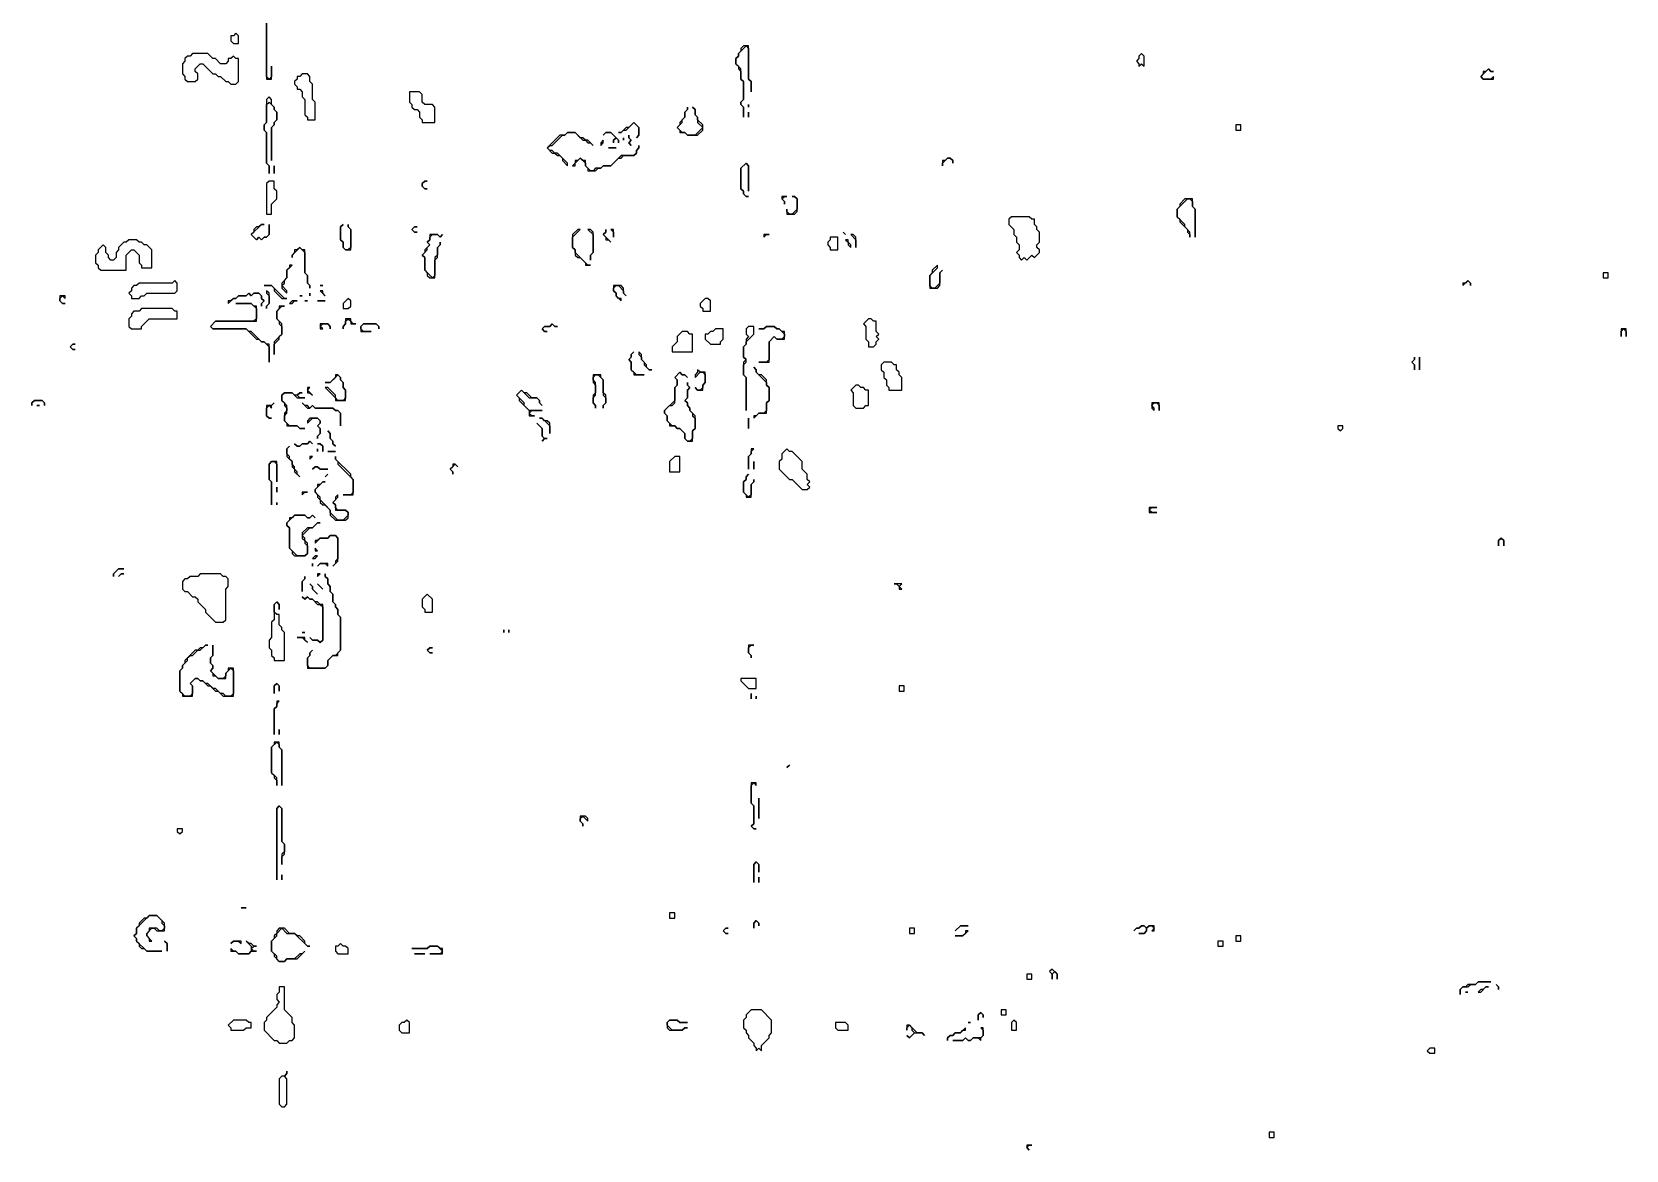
# Model space of a CAD drawing. Header units: metres. Extents: x 0 to 3575, y 1 to 2763.
# Drawn here: x 2321 to 2946, y 1070 to 1508 of the extents above; entities that cross this region are included whole.
import ezdxf

# ---------------------------------------------------------------- set-up
doc = ezdxf.new("R2010")
doc.units = ezdxf.units.M

msp = doc.modelspace()

# ---------------------------------------------------------------- linework, layer by layer
msp.add_lwpolyline([(2413, 1521), (2413, 1490), (2415, 1490), (2415, 1495), (2415, 1491), (2414, 1490), (2413, 1491), (2413, 1521)])
for points in [[(2401, 1508), (2400, 1507), (2399, 1507), (2399, 1505), (2400, 1504), (2402, 1504), (2402, 1507)], [(2384, 1500), (2383, 1499), (2382, 1499), (2381, 1498), (2381, 1497), (2380, 1496), (2380, 1492), (2381, 1491), (2381, 1490), (2382, 1489), (2385, 1489), (2386, 1490), (2386, 1492), (2385, 1493), (2385, 1494), (2387, 1496), (2388, 1496), (2392, 1492), (2393, 1492), (2394, 1491), (2395, 1491), (2397, 1489), (2398, 1489), (2399, 1488), (2401, 1488), (2402, 1489), (2402, 1498), (2401, 1498), (2400, 1499), (2399, 1498), (2398, 1498), (2398, 1497), (2397, 1496), (2395, 1496), (2393, 1498), (2392, 1498), (2390, 1500)], [(2415, 1501)], [(2600, 1503), (2599, 1502), (2599, 1501), (2598, 1500), (2598, 1499), (2597, 1498), (2597, 1496), (2598, 1495), (2598, 1494), (2599, 1493), (2599, 1490), (2600, 1489), (2600, 1482), (2599, 1481), (2599, 1480), (2600, 1479), (2600, 1475), (2600, 1479), (2599, 1480), (2599, 1481), (2600, 1482), (2600, 1489), (2599, 1490), (2599, 1494), (2597, 1496), (2597, 1498), (2598, 1499), (2598, 1500), (2601, 1503), (2602, 1502), (2602, 1490), (2603, 1489), (2603, 1485), (2603, 1489), (2602, 1490), (2602, 1503)], [(2756, 1500), (2755, 1499), (2755, 1498), (2754, 1497), (2755, 1496), (2755, 1495), (2756, 1496), (2757, 1495), (2757, 1499)], [(2892, 1494), (2891, 1493), (2890, 1493), (2890, 1492), (2889, 1491), (2890, 1490), (2894, 1490), (2894, 1491), (2893, 1490), (2890, 1490), (2889, 1491), (2892, 1494), (2893, 1493), (2894, 1493), (2893, 1493)], [(2427, 1492), (2426, 1491), (2425, 1491), (2425, 1490), (2424, 1489), (2424, 1488), (2425, 1487), (2425, 1486), (2426, 1486), (2427, 1485), (2427, 1483), (2428, 1482), (2428, 1476), (2429, 1475), (2429, 1474), (2432, 1474), (2432, 1481), (2431, 1482), (2431, 1488), (2430, 1489), (2430, 1491), (2429, 1492)], [(2414, 1483), (2413, 1482), (2413, 1473), (2412, 1472), (2412, 1470), (2413, 1469), (2413, 1457), (2414, 1456), (2414, 1453), (2414, 1456), (2413, 1457), (2413, 1469), (2412, 1470), (2412, 1472), (2413, 1473), (2413, 1480), (2414, 1481), (2416, 1479), (2416, 1478), (2417, 1477), (2417, 1474), (2416, 1473), (2416, 1472), (2415, 1471), (2415, 1458), (2415, 1471), (2416, 1472), (2416, 1473), (2417, 1474), (2417, 1477), (2416, 1478), (2416, 1479), (2415, 1480), (2415, 1482)], [(2469, 1485), (2469, 1481), (2470, 1480), (2470, 1479), (2471, 1478), (2472, 1478), (2473, 1477), (2473, 1475), (2474, 1474), (2474, 1473), (2479, 1473), (2479, 1479), (2478, 1480), (2475, 1480), (2474, 1481), (2474, 1484), (2473, 1485)], [(2578, 1479), (2578, 1478), (2577, 1477), (2577, 1475), (2575, 1473), (2575, 1472), (2574, 1471), (2575, 1470), (2575, 1469), (2577, 1469), (2578, 1468), (2582, 1468), (2584, 1470), (2584, 1472), (2582, 1474), (2582, 1475), (2581, 1476), (2581, 1478), (2580, 1479), (2581, 1478), (2581, 1476), (2582, 1475), (2582, 1473), (2584, 1471), (2581, 1468), (2578, 1468), (2577, 1469), (2576, 1469), (2574, 1471), (2576, 1473), (2576, 1474), (2577, 1475), (2577, 1477), (2578, 1478)], [(2602, 1480), (2602, 1479)], [(2602, 1477), (2602, 1475)], [(2531, 1469), (2530, 1468), (2528, 1468), (2523, 1463), (2525, 1461), (2526, 1461), (2527, 1460), (2528, 1460), (2529, 1459), (2529, 1458), (2531, 1456), (2531, 1457), (2527, 1461), (2526, 1461), (2525, 1462), (2524, 1462), (2523, 1463), (2524, 1464), (2525, 1464), (2529, 1468), (2530, 1468), (2531, 1469), (2534, 1469), (2537, 1466), (2538, 1466), (2539, 1465), (2540, 1465), (2541, 1464), (2539, 1466), (2538, 1466), (2537, 1467), (2536, 1467), (2534, 1469)], [(2546, 1469), (2545, 1468), (2546, 1469), (2548, 1469), (2550, 1467), (2549, 1466), (2549, 1465), (2549, 1466), (2550, 1467), (2551, 1466), (2551, 1465), (2551, 1466), (2548, 1469)], [(2557, 1473), (2555, 1471), (2554, 1471), (2552, 1469), (2551, 1469), (2552, 1469), (2553, 1470), (2554, 1470), (2557, 1473), (2559, 1471), (2559, 1468), (2558, 1467), (2559, 1468), (2559, 1471)], [(2793, 1472), (2793, 1470), (2795, 1470), (2795, 1472)], [(2559, 1464), (2559, 1463), (2558, 1462), (2558, 1461), (2557, 1460), (2552, 1460), (2548, 1456), (2545, 1456), (2544, 1455), (2542, 1455), (2541, 1454), (2540, 1454), (2538, 1456), (2538, 1458), (2537, 1458), (2536, 1459), (2535, 1458), (2534, 1458), (2534, 1457), (2533, 1456), (2534, 1456), (2534, 1457), (2536, 1459), (2538, 1457), (2538, 1456), (2539, 1455), (2539, 1454), (2542, 1454), (2543, 1455), (2544, 1455), (2545, 1456), (2548, 1456), (2551, 1459), (2552, 1459), (2553, 1460), (2557, 1460), (2558, 1461), (2558, 1462), (2559, 1463)], [(2545, 1466), (2544, 1465), (2544, 1464), (2545, 1465)], [(2547, 1467)], [(2547, 1463), (2550, 1463)], [(2553, 1467), (2553, 1466)], [(2555, 1468), (2555, 1467), (2556, 1466), (2555, 1465), (2556, 1464), (2555, 1465), (2556, 1466), (2555, 1467)], [(2601, 1457), (2599, 1455), (2599, 1447), (2600, 1446), (2600, 1445), (2601, 1444), (2602, 1444), (2601, 1444), (2600, 1445), (2600, 1446), (2599, 1447), (2599, 1455), (2601, 1457), (2602, 1456), (2602, 1446), (2602, 1456)], [(2680, 1459), (2679, 1458), (2678, 1458), (2678, 1456), (2678, 1457), (2680, 1459), (2681, 1459), (2682, 1458), (2682, 1457), (2682, 1458), (2681, 1459)], [(2414, 1450), (2413, 1449), (2413, 1437), (2415, 1437), (2415, 1441), (2417, 1443), (2417, 1446), (2416, 1447), (2416, 1450)], [(2416, 1456), (2416, 1453)], [(2475, 1450), (2474, 1449), (2474, 1448), (2475, 1447), (2476, 1447), (2475, 1447), (2474, 1448), (2474, 1449), (2475, 1450), (2476, 1450)], [(2680, 1456)], [(2615, 1444), (2615, 1443), (2616, 1442), (2616, 1441), (2616, 1442), (2615, 1443), (2616, 1444), (2617, 1444)], [(2619, 1444), (2620, 1444), (2621, 1443), (2621, 1439), (2619, 1437), (2618, 1437), (2617, 1438), (2617, 1439), (2617, 1437), (2620, 1437), (2621, 1438), (2621, 1443), (2620, 1444)], [(2773, 1443), (2771, 1441), (2771, 1440), (2770, 1439), (2770, 1436), (2771, 1435), (2771, 1434), (2774, 1431), (2774, 1430), (2775, 1429), (2775, 1428), (2775, 1430), (2773, 1432), (2773, 1433), (2770, 1436), (2770, 1439), (2774, 1443), (2775, 1443), (2776, 1442), (2776, 1440), (2777, 1439), (2777, 1428), (2777, 1439), (2776, 1440), (2776, 1443)], [(2411, 1433), (2410, 1432), (2409, 1432), (2408, 1431), (2408, 1430), (2407, 1429), (2409, 1427), (2410, 1428), (2411, 1427), (2412, 1428), (2413, 1428), (2414, 1429), (2414, 1433), (2414, 1429), (2413, 1428), (2412, 1428), (2411, 1427), (2410, 1428), (2409, 1427), (2407, 1429), (2411, 1433), (2412, 1433)], [(2443, 1433), (2442, 1432), (2442, 1427), (2443, 1426), (2443, 1424), (2444, 1423), (2446, 1423), (2446, 1431), (2445, 1432), (2445, 1433), (2445, 1432), (2446, 1431), (2446, 1424), (2445, 1423), (2444, 1423), (2443, 1424), (2443, 1426), (2442, 1427), (2442, 1432)], [(2471, 1432), (2470, 1431), (2471, 1430), (2472, 1430), (2471, 1430), (2470, 1431), (2471, 1432), (2472, 1432)], [(2705, 1436), (2704, 1435), (2704, 1433), (2706, 1431), (2706, 1429), (2707, 1428), (2707, 1426), (2708, 1425), (2708, 1423), (2707, 1422), (2708, 1421), (2708, 1420), (2709, 1419), (2710, 1420), (2711, 1419), (2713, 1421), (2714, 1420), (2716, 1422), (2716, 1423), (2715, 1424), (2715, 1425), (2716, 1426), (2716, 1430), (2715, 1431), (2715, 1432), (2714, 1433), (2714, 1435), (2713, 1435), (2712, 1436)], [(2359, 1427), (2358, 1426), (2357, 1426), (2355, 1424), (2355, 1423), (2354, 1422), (2354, 1420), (2353, 1419), (2352, 1419), (2351, 1420), (2351, 1421), (2350, 1422), (2350, 1424), (2349, 1425), (2347, 1423), (2347, 1422), (2346, 1421), (2346, 1418), (2347, 1417), (2347, 1416), (2348, 1415), (2358, 1415), (2358, 1421), (2360, 1423), (2361, 1423), (2363, 1421), (2363, 1418), (2364, 1417), (2364, 1416), (2368, 1416), (2368, 1423), (2366, 1425), (2365, 1425), (2364, 1426), (2363, 1426), (2362, 1427)], [(2477, 1429), (2477, 1427), (2476, 1426), (2477, 1425), (2475, 1423), (2475, 1422), (2474, 1421), (2475, 1420), (2475, 1415), (2476, 1414), (2476, 1413), (2477, 1412), (2479, 1412), (2479, 1419), (2480, 1420), (2480, 1424), (2481, 1425), (2481, 1426), (2481, 1425), (2480, 1424), (2480, 1421), (2479, 1420), (2479, 1413), (2478, 1412), (2475, 1415), (2475, 1420), (2474, 1421), (2476, 1423), (2476, 1424), (2477, 1425), (2476, 1426), (2477, 1427), (2477, 1428), (2478, 1429), (2480, 1429), (2481, 1428), (2482, 1429), (2481, 1428), (2480, 1429)], [(2535, 1431), (2533, 1429), (2533, 1424), (2534, 1423), (2534, 1421), (2535, 1420), (2536, 1420), (2538, 1418), (2538, 1417), (2540, 1417), (2539, 1417), (2534, 1422), (2534, 1423), (2533, 1424), (2533, 1428), (2536, 1431)], [(2539, 1431), (2541, 1429), (2541, 1422), (2540, 1421), (2540, 1419), (2540, 1421), (2541, 1422), (2541, 1430), (2540, 1431)], [(2546, 1431), (2546, 1430), (2545, 1429), (2546, 1428), (2546, 1427), (2547, 1427), (2548, 1426), (2545, 1429), (2546, 1430)], [(2548, 1431), (2549, 1430), (2549, 1428), (2549, 1431)], [(2608, 1429), (2608, 1428), (2609, 1429), (2610, 1429)], [(2610, 1427)], [(2634, 1428), (2634, 1427), (2633, 1426), (2633, 1425), (2634, 1424), (2634, 1423), (2637, 1423), (2637, 1428)], [(2639, 1430), (2640, 1429)], [(2640, 1427), (2641, 1426), (2641, 1425), (2642, 1424), (2642, 1425), (2641, 1426), (2641, 1427)], [(2642, 1429), (2644, 1427), (2644, 1424), (2644, 1428), (2643, 1429)], [(2426, 1424), (2425, 1423), (2424, 1423), (2424, 1422), (2423, 1421), (2423, 1420), (2423, 1421), (2426, 1424), (2428, 1422), (2428, 1414), (2429, 1413), (2429, 1410), (2430, 1409), (2430, 1408), (2430, 1409), (2429, 1410), (2429, 1413), (2428, 1414), (2428, 1423), (2427, 1423)], [(2422, 1417), (2422, 1416), (2421, 1415), (2421, 1412), (2419, 1410), (2419, 1408), (2421, 1406), (2421, 1407), (2419, 1409), (2420, 1410), (2420, 1411), (2421, 1412), (2421, 1415), (2423, 1417)], [(2676, 1417), (2674, 1415), (2674, 1414), (2673, 1413), (2673, 1408), (2676, 1408), (2677, 1409), (2677, 1414), (2678, 1415), (2677, 1414), (2677, 1410), (2675, 1408), (2674, 1408), (2673, 1409), (2673, 1413), (2676, 1416)], [(2678, 1417)], [(2937, 1414), (2937, 1412), (2939, 1412), (2939, 1414)], [(2377, 1411), (2376, 1410), (2363, 1410), (2362, 1409), (2361, 1409), (2360, 1408), (2360, 1407), (2359, 1406), (2360, 1405), (2360, 1404), (2363, 1404), (2364, 1405), (2365, 1405), (2366, 1406), (2377, 1406), (2378, 1407), (2378, 1410)], [(2412, 1409), (2415, 1409), (2416, 1408), (2416, 1407), (2419, 1404), (2421, 1404), (2420, 1404), (2415, 1409)], [(2413, 1407), (2413, 1406), (2414, 1405), (2414, 1402), (2413, 1401), (2413, 1400), (2413, 1401), (2414, 1402), (2414, 1406)], [(2434, 1409), (2435, 1409)], [(2434, 1407), (2436, 1405), (2435, 1406), (2435, 1407)], [(2549, 1409), (2549, 1407), (2550, 1406), (2550, 1405), (2552, 1403), (2552, 1404), (2551, 1404), (2550, 1405), (2550, 1406), (2549, 1407), (2549, 1408), (2550, 1409), (2551, 1409), (2553, 1407), (2553, 1406), (2554, 1405), (2553, 1406), (2553, 1408), (2552, 1409)], [(2884, 1411), (2883, 1410), (2882, 1410), (2882, 1409), (2884, 1411), (2885, 1410), (2885, 1409), (2885, 1410)], [(2332, 1405), (2332, 1403), (2333, 1402), (2334, 1402), (2333, 1402), (2332, 1403), (2332, 1404), (2333, 1405), (2334, 1404), (2334, 1405)], [(2364, 1400), (2363, 1399), (2361, 1399), (2360, 1398), (2360, 1397), (2359, 1396), (2359, 1393), (2360, 1392), (2364, 1392), (2364, 1393), (2367, 1396), (2378, 1396), (2378, 1399), (2377, 1399), (2376, 1400)], [(2401, 1402), (2407, 1402), (2409, 1400), (2409, 1396), (2408, 1395), (2393, 1395), (2391, 1393), (2392, 1392), (2405, 1392), (2409, 1388), (2410, 1388), (2411, 1387), (2412, 1387), (2414, 1385), (2414, 1379), (2414, 1386), (2413, 1386), (2412, 1387), (2411, 1387), (2407, 1391), (2406, 1391), (2405, 1392), (2392, 1392), (2391, 1393), (2393, 1395), (2409, 1395), (2409, 1401), (2408, 1401), (2407, 1402)], [(2406, 1406), (2405, 1405), (2402, 1405), (2401, 1404), (2400, 1404), (2399, 1403), (2398, 1403), (2398, 1402), (2400, 1404), (2401, 1404), (2402, 1405), (2405, 1405), (2406, 1406), (2407, 1405), (2408, 1406), (2410, 1406), (2411, 1405), (2411, 1404), (2412, 1403), (2411, 1402), (2411, 1401), (2411, 1402), (2412, 1403), (2411, 1404), (2411, 1405), (2410, 1406), (2408, 1406), (2407, 1405)], [(2418, 1401), (2418, 1400), (2417, 1399), (2417, 1396), (2418, 1395), (2418, 1394), (2419, 1393), (2419, 1390), (2416, 1387), (2416, 1382), (2416, 1386), (2418, 1388), (2418, 1389), (2419, 1390), (2419, 1394), (2417, 1396), (2417, 1399), (2419, 1401), (2420, 1401)], [(2423, 1403), (2422, 1402), (2423, 1402), (2424, 1403), (2425, 1403)], [(2426, 1405), (2427, 1405)], [(2428, 1403), (2429, 1403)], [(2430, 1406), (2430, 1405)], [(2433, 1403), (2436, 1403)], [(2445, 1404), (2443, 1402), (2443, 1400), (2445, 1400), (2446, 1401), (2446, 1403)], [(2554, 1403)], [(2585, 1404), (2583, 1402), (2583, 1401), (2584, 1400), (2584, 1399), (2587, 1399), (2587, 1403), (2586, 1404)], [(2434, 1394), (2434, 1392), (2435, 1392), (2434, 1393), (2435, 1394), (2437, 1394), (2438, 1393), (2438, 1392), (2438, 1393), (2437, 1394)], [(2444, 1396), (2444, 1394), (2443, 1393), (2443, 1392), (2443, 1393), (2444, 1394), (2444, 1395), (2445, 1396), (2446, 1395), (2446, 1394), (2448, 1394), (2447, 1394), (2446, 1395), (2446, 1396)], [(2451, 1394), (2450, 1393), (2450, 1391), (2454, 1391), (2451, 1391), (2450, 1392), (2450, 1393), (2451, 1394), (2456, 1394), (2457, 1393), (2457, 1392), (2457, 1393), (2456, 1394)], [(2525, 1394), (2524, 1393), (2522, 1393), (2521, 1392), (2522, 1391), (2523, 1391), (2522, 1391), (2521, 1392), (2522, 1393), (2524, 1393), (2525, 1394), (2526, 1393), (2527, 1393), (2526, 1393)], [(2649, 1396), (2647, 1394), (2648, 1393), (2648, 1388), (2649, 1387), (2649, 1385), (2651, 1385), (2652, 1386), (2652, 1387), (2653, 1388), (2652, 1389), (2653, 1390), (2652, 1391), (2652, 1395), (2651, 1395), (2650, 1396)], [(2445, 1392)], [(2576, 1391), (2574, 1389), (2574, 1387), (2572, 1385), (2572, 1383), (2580, 1383), (2580, 1390), (2579, 1390), (2578, 1391)], [(2589, 1392), (2588, 1391), (2587, 1391), (2586, 1390), (2585, 1390), (2585, 1388), (2587, 1386), (2591, 1386), (2591, 1387), (2592, 1388), (2592, 1392)], [(2602, 1393), (2601, 1392), (2601, 1390), (2602, 1389), (2601, 1388), (2601, 1386), (2600, 1385), (2600, 1381), (2601, 1380), (2600, 1379), (2600, 1374), (2601, 1373), (2601, 1360), (2601, 1373), (2600, 1374), (2600, 1378), (2601, 1379), (2601, 1380), (2600, 1381), (2600, 1385), (2601, 1386), (2601, 1387), (2604, 1390), (2604, 1393)], [(2609, 1393), (2608, 1392), (2606, 1392), (2608, 1392), (2609, 1393), (2612, 1393), (2613, 1392), (2614, 1392), (2616, 1390), (2616, 1389), (2615, 1388), (2613, 1388), (2612, 1389), (2610, 1387), (2610, 1380), (2609, 1379), (2606, 1379), (2610, 1379), (2610, 1387), (2612, 1389), (2613, 1388), (2616, 1388), (2616, 1391), (2615, 1391), (2614, 1392), (2613, 1392), (2612, 1393)], [(2944, 1392), (2944, 1389), (2944, 1391), (2945, 1392), (2946, 1391), (2946, 1389), (2946, 1392)], [(2337, 1386), (2336, 1385), (2337, 1384), (2338, 1384), (2337, 1384), (2336, 1385), (2337, 1386), (2338, 1386)], [(2557, 1383), (2556, 1382), (2556, 1381), (2555, 1380), (2556, 1379), (2556, 1376), (2557, 1375), (2557, 1374), (2561, 1374), (2558, 1374), (2556, 1376), (2556, 1379), (2555, 1380), (2556, 1381), (2556, 1382)], [(2559, 1383), (2559, 1382), (2560, 1381), (2560, 1380), (2561, 1379), (2561, 1378), (2563, 1376), (2564, 1376), (2563, 1376), (2562, 1377), (2562, 1378), (2560, 1380), (2560, 1382)], [(2575, 1375), (2573, 1373), (2574, 1372), (2574, 1370), (2573, 1369), (2573, 1364), (2569, 1360), (2569, 1359), (2570, 1358), (2570, 1356), (2571, 1355), (2571, 1354), (2573, 1354), (2574, 1353), (2575, 1353), (2577, 1351), (2577, 1349), (2578, 1348), (2580, 1348), (2580, 1352), (2581, 1353), (2581, 1358), (2579, 1360), (2579, 1361), (2578, 1362), (2578, 1363), (2577, 1364), (2578, 1365), (2578, 1368), (2579, 1369), (2578, 1370), (2578, 1371), (2578, 1370), (2579, 1369), (2578, 1368), (2578, 1365), (2577, 1364), (2578, 1363), (2578, 1362), (2579, 1361), (2579, 1360), (2580, 1359), (2580, 1358), (2581, 1357), (2581, 1353), (2580, 1352), (2580, 1349), (2579, 1348), (2578, 1348), (2577, 1349), (2577, 1351), (2575, 1353), (2574, 1353), (2573, 1354), (2572, 1354), (2570, 1356), (2570, 1358), (2569, 1359), (2569, 1360), (2571, 1362), (2572, 1362), (2573, 1363), (2573, 1369), (2574, 1370), (2574, 1372), (2573, 1373), (2575, 1375), (2576, 1374), (2577, 1374), (2578, 1373), (2577, 1374), (2576, 1374)], [(2582, 1376), (2582, 1375), (2581, 1374), (2581, 1373), (2583, 1375), (2584, 1375), (2585, 1374), (2585, 1371), (2584, 1370), (2584, 1369), (2583, 1368), (2582, 1368), (2581, 1369), (2582, 1368), (2584, 1368), (2584, 1370), (2585, 1371), (2585, 1375), (2583, 1375)], [(2604, 1379)], [(2604, 1377), (2605, 1376), (2605, 1375), (2609, 1371), (2609, 1370), (2610, 1369), (2610, 1364), (2609, 1363), (2609, 1360), (2608, 1359), (2606, 1359), (2605, 1358), (2604, 1358), (2604, 1357), (2606, 1359), (2609, 1359), (2609, 1363), (2610, 1364), (2610, 1369), (2609, 1370), (2609, 1372), (2607, 1374), (2606, 1374), (2605, 1375), (2605, 1376)], [(2655, 1379), (2654, 1378), (2654, 1376), (2655, 1375), (2655, 1373), (2656, 1372), (2656, 1370), (2657, 1369), (2657, 1368), (2662, 1368), (2662, 1373), (2661, 1374), (2661, 1375), (2660, 1376), (2660, 1378), (2659, 1378), (2658, 1379)], [(2863, 1381), (2863, 1380), (2862, 1379), (2863, 1378), (2863, 1376), (2863, 1378), (2862, 1379), (2863, 1380)], [(2865, 1381), (2865, 1376)], [(2429, 1369), (2429, 1367), (2430, 1367), (2431, 1366), (2429, 1368), (2430, 1369)], [(2432, 1369)], [(2440, 1374), (2440, 1373), (2438, 1371), (2436, 1371), (2438, 1371), (2441, 1374), (2442, 1373), (2442, 1372), (2443, 1371), (2443, 1369), (2444, 1368), (2444, 1365), (2443, 1364), (2441, 1364), (2440, 1365), (2440, 1366), (2437, 1369), (2436, 1369), (2440, 1365), (2440, 1364), (2444, 1364), (2444, 1368), (2443, 1369), (2443, 1371), (2442, 1372), (2442, 1373), (2441, 1374)], [(2541, 1374), (2541, 1371), (2542, 1370), (2542, 1367), (2541, 1366), (2541, 1363), (2542, 1362), (2542, 1361), (2542, 1362), (2541, 1363), (2541, 1365), (2542, 1366), (2542, 1371), (2541, 1372), (2541, 1373), (2542, 1374), (2543, 1374), (2545, 1372), (2545, 1366), (2546, 1365), (2546, 1363), (2545, 1362), (2545, 1361), (2545, 1362), (2546, 1363), (2546, 1366), (2545, 1367), (2545, 1372), (2544, 1373), (2544, 1374)], [(2644, 1370), (2642, 1368), (2643, 1367), (2643, 1362), (2644, 1361), (2647, 1361), (2648, 1362), (2649, 1362), (2649, 1368), (2648, 1368), (2647, 1369), (2646, 1369), (2645, 1370)], [(2322, 1364), (2321, 1363), (2321, 1362), (2321, 1363), (2322, 1364), (2325, 1364), (2326, 1363), (2326, 1362), (2326, 1363), (2325, 1364)], [(2413, 1365)], [(2416, 1363), (2415, 1362), (2413, 1362), (2413, 1358), (2414, 1357), (2415, 1357), (2414, 1357), (2413, 1358), (2413, 1361), (2414, 1362), (2415, 1361), (2415, 1362)], [(2420, 1367), (2419, 1366), (2419, 1364), (2420, 1363), (2420, 1362), (2421, 1361), (2421, 1360), (2420, 1359), (2420, 1356), (2421, 1355), (2421, 1354), (2425, 1354), (2426, 1353), (2428, 1353), (2426, 1353), (2425, 1354), (2422, 1354), (2420, 1356), (2420, 1358), (2421, 1359), (2421, 1362), (2419, 1364), (2419, 1366), (2420, 1367), (2423, 1367), (2425, 1365), (2428, 1365), (2426, 1365), (2425, 1366), (2426, 1367), (2427, 1367), (2426, 1367), (2425, 1366), (2424, 1366), (2423, 1367)], [(2427, 1363), (2429, 1361), (2430, 1361), (2431, 1362), (2432, 1361), (2439, 1361), (2440, 1360), (2441, 1360), (2442, 1359), (2442, 1354), (2442, 1359), (2441, 1360), (2440, 1360), (2439, 1361), (2432, 1361), (2431, 1362), (2430, 1361), (2429, 1362), (2428, 1362)], [(2513, 1368), (2511, 1366), (2512, 1365), (2512, 1364), (2516, 1360), (2516, 1358), (2518, 1358), (2517, 1358), (2516, 1359), (2517, 1360), (2521, 1360), (2516, 1360), (2514, 1362), (2514, 1363), (2511, 1366), (2513, 1368), (2516, 1365), (2519, 1365), (2520, 1364), (2520, 1363), (2521, 1362), (2520, 1363), (2520, 1364), (2519, 1365), (2517, 1365), (2515, 1367), (2514, 1367)], [(2760, 1363), (2760, 1361), (2761, 1360), (2761, 1361), (2760, 1362), (2761, 1363), (2762, 1363), (2763, 1362), (2763, 1360), (2763, 1363)], [(2323, 1362), (2324, 1362)], [(2430, 1357), (2429, 1356), (2429, 1355), (2431, 1357), (2433, 1357), (2434, 1356), (2434, 1355), (2433, 1354), (2434, 1353), (2434, 1351), (2433, 1350), (2433, 1349), (2433, 1350), (2434, 1351), (2434, 1353), (2433, 1354), (2434, 1355), (2434, 1356), (2433, 1357)], [(2520, 1357), (2521, 1357), (2524, 1354), (2524, 1351), (2524, 1355), (2523, 1356), (2522, 1356), (2521, 1357)], [(2602, 1357), (2602, 1353)], [(2437, 1354)], [(2437, 1352), (2438, 1351), (2438, 1349), (2439, 1348), (2439, 1347), (2440, 1346), (2439, 1347), (2439, 1348), (2438, 1349), (2438, 1351)], [(2438, 1356)], [(2440, 1354)], [(2516, 1356)], [(2519, 1355), (2521, 1353), (2521, 1350), (2522, 1349), (2521, 1348), (2522, 1349), (2523, 1349), (2522, 1349), (2521, 1350), (2521, 1353)], [(2833, 1354), (2833, 1353), (2834, 1352), (2835, 1353), (2835, 1354)], [(2422, 1346), (2421, 1345), (2421, 1342), (2423, 1340), (2423, 1338), (2424, 1337), (2424, 1336), (2426, 1334), (2425, 1335), (2425, 1336), (2424, 1337), (2424, 1338), (2423, 1339), (2423, 1340), (2422, 1341), (2422, 1342), (2421, 1343), (2421, 1345)], [(2430, 1348), (2429, 1347), (2427, 1347), (2426, 1346), (2425, 1346), (2424, 1347), (2425, 1346), (2426, 1346), (2427, 1347), (2429, 1347), (2430, 1348), (2431, 1347)], [(2433, 1347), (2434, 1347), (2435, 1346), (2435, 1344), (2435, 1346), (2434, 1347)], [(2433, 1345), (2433, 1344)], [(2437, 1344), (2440, 1344)], [(2570, 1344)], [(2572, 1346)], [(2603, 1345), (2603, 1343), (2602, 1342), (2602, 1337), (2602, 1342), (2603, 1343), (2603, 1344), (2604, 1345)], [(2617, 1345), (2615, 1343), (2615, 1341), (2614, 1340), (2614, 1337), (2618, 1333), (2619, 1333), (2623, 1329), (2625, 1329), (2626, 1330), (2625, 1331), (2626, 1332), (2625, 1333), (2625, 1335), (2623, 1337), (2623, 1340), (2619, 1344), (2618, 1344)], [(2415, 1340), (2414, 1339), (2414, 1333), (2415, 1332), (2415, 1323), (2415, 1332), (2414, 1333), (2414, 1339), (2415, 1340), (2416, 1340), (2417, 1339), (2417, 1332), (2417, 1340)], [(2430, 1342), (2430, 1341), (2431, 1342)], [(2432, 1338), (2431, 1337), (2432, 1338), (2433, 1338), (2434, 1337), (2437, 1337), (2434, 1337), (2433, 1338)], [(2435, 1342)], [(2437, 1342)], [(2440, 1342), (2440, 1341), (2441, 1340), (2441, 1339), (2447, 1333), (2447, 1328), (2446, 1327), (2443, 1327), (2447, 1327), (2447, 1333), (2446, 1334), (2446, 1335), (2440, 1341)], [(2486, 1339), (2486, 1338), (2485, 1337), (2486, 1336), (2486, 1335), (2486, 1336), (2485, 1337), (2487, 1339), (2488, 1338), (2487, 1339)], [(2573, 1342), (2571, 1340), (2571, 1336), (2575, 1336), (2575, 1342)], [(2604, 1340), (2604, 1337)], [(2428, 1336)], [(2435, 1332), (2434, 1331), (2433, 1331), (2433, 1330), (2432, 1329), (2432, 1328), (2433, 1327), (2433, 1326), (2434, 1325), (2434, 1324), (2435, 1323), (2436, 1323), (2438, 1321), (2438, 1319), (2440, 1317), (2444, 1317), (2445, 1318), (2445, 1320), (2444, 1321), (2441, 1321), (2440, 1322), (2440, 1323), (2439, 1324), (2441, 1326), (2441, 1327), (2440, 1326), (2440, 1325), (2439, 1324), (2440, 1323), (2440, 1321), (2444, 1321), (2445, 1320), (2445, 1319), (2443, 1317), (2441, 1317), (2438, 1320), (2438, 1321), (2434, 1325), (2434, 1326), (2432, 1328), (2432, 1329), (2435, 1332), (2436, 1332)], [(2437, 1335), (2436, 1334)], [(2488, 1336)], [(2602, 1335), (2601, 1334), (2601, 1333), (2600, 1332), (2600, 1328), (2601, 1327), (2601, 1326), (2603, 1326), (2603, 1331), (2604, 1332), (2604, 1333), (2604, 1332), (2603, 1331), (2603, 1327), (2602, 1326), (2600, 1328), (2600, 1332), (2601, 1333), (2601, 1334)], [(2604, 1335)], [(2417, 1330), (2417, 1328)], [(2427, 1328), (2427, 1327), (2428, 1328), (2429, 1328)], [(2417, 1324), (2417, 1323)], [(2424, 1319), (2423, 1318), (2422, 1318), (2422, 1317), (2421, 1316), (2421, 1315), (2422, 1314), (2422, 1306), (2423, 1305), (2423, 1304), (2424, 1303), (2428, 1303), (2429, 1304), (2429, 1308), (2428, 1309), (2428, 1310), (2427, 1311), (2430, 1314), (2431, 1314), (2433, 1316), (2434, 1316), (2433, 1316), (2431, 1314), (2429, 1314), (2427, 1312), (2427, 1310), (2428, 1309), (2428, 1308), (2429, 1307), (2429, 1304), (2428, 1303), (2425, 1303), (2422, 1306), (2422, 1314), (2421, 1315), (2421, 1316), (2424, 1319), (2428, 1319), (2429, 1318), (2430, 1318), (2431, 1319), (2432, 1318), (2431, 1319), (2430, 1318), (2429, 1318), (2428, 1319)], [(2759, 1322), (2759, 1320), (2762, 1320), (2760, 1320), (2759, 1321), (2760, 1322), (2762, 1322)], [(2434, 1318)], [(2438, 1311), (2437, 1310), (2434, 1310), (2433, 1309), (2432, 1309), (2432, 1308), (2434, 1310), (2437, 1310), (2438, 1311), (2440, 1311), (2441, 1310), (2441, 1302), (2440, 1301), (2440, 1300), (2439, 1299), (2441, 1301), (2441, 1310), (2440, 1311)], [(2897, 1310), (2896, 1309), (2896, 1307), (2896, 1309), (2897, 1310), (2898, 1309), (2898, 1307), (2898, 1309)], [(2432, 1303), (2431, 1302), (2432, 1302), (2433, 1303)], [(2431, 1300), (2431, 1299)], [(2432, 1306), (2432, 1305), (2433, 1305)], [(2434, 1300), (2433, 1299), (2434, 1300), (2436, 1300), (2437, 1299), (2437, 1300)], [(2355, 1298), (2353, 1296), (2353, 1295), (2353, 1296), (2355, 1298), (2357, 1298)], [(2356, 1296), (2355, 1295), (2356, 1296), (2357, 1296)], [(2387, 1296), (2386, 1295), (2383, 1295), (2382, 1294), (2381, 1294), (2380, 1293), (2380, 1290), (2381, 1289), (2382, 1289), (2384, 1287), (2385, 1287), (2386, 1286), (2386, 1285), (2389, 1282), (2389, 1281), (2393, 1277), (2396, 1277), (2397, 1278), (2397, 1290), (2398, 1291), (2398, 1294), (2397, 1295), (2396, 1295), (2395, 1296)], [(2428, 1295), (2428, 1294), (2427, 1293), (2427, 1289), (2427, 1293), (2428, 1294)], [(2436, 1296), (2436, 1295), (2437, 1294), (2437, 1292), (2438, 1291), (2438, 1289), (2439, 1288), (2439, 1285), (2440, 1284), (2440, 1283), (2441, 1282), (2441, 1280), (2442, 1279), (2442, 1266), (2440, 1264), (2439, 1264), (2437, 1262), (2437, 1260), (2436, 1259), (2430, 1259), (2429, 1260), (2429, 1263), (2430, 1264), (2430, 1265), (2431, 1266), (2430, 1265), (2430, 1264), (2429, 1263), (2429, 1259), (2436, 1259), (2437, 1260), (2437, 1262), (2439, 1264), (2441, 1264), (2441, 1265), (2442, 1266), (2442, 1279), (2441, 1280), (2441, 1282), (2440, 1283), (2440, 1284), (2439, 1285), (2439, 1288), (2438, 1289), (2438, 1291), (2437, 1292), (2437, 1294), (2436, 1295)], [(2430, 1295)], [(2433, 1296), (2433, 1295), (2434, 1296)], [(2430, 1292), (2431, 1291), (2431, 1290), (2433, 1288), (2431, 1290), (2431, 1291)], [(2433, 1292), (2435, 1290)], [(2435, 1288)], [(2476, 1288), (2474, 1286), (2474, 1283), (2475, 1282), (2475, 1281), (2478, 1281), (2478, 1286)], [(2659, 1292), (2660, 1292), (2661, 1291), (2661, 1290), (2662, 1290), (2661, 1291), (2662, 1292)], [(2417, 1285), (2416, 1284), (2416, 1278), (2415, 1277), (2415, 1271), (2414, 1270), (2414, 1267), (2415, 1266), (2415, 1264), (2416, 1263), (2416, 1262), (2420, 1262), (2420, 1273), (2419, 1274), (2419, 1275), (2418, 1276), (2418, 1280), (2417, 1280), (2416, 1281), (2416, 1284), (2417, 1285), (2418, 1284), (2418, 1282), (2418, 1284)], [(2427, 1287), (2428, 1286), (2429, 1287), (2430, 1286), (2431, 1286), (2433, 1284), (2434, 1284), (2435, 1283), (2435, 1270), (2434, 1269), (2433, 1270), (2431, 1270), (2430, 1271), (2431, 1270), (2433, 1270), (2434, 1269), (2435, 1270), (2435, 1284), (2434, 1284), (2433, 1285), (2432, 1285), (2431, 1286), (2430, 1286), (2429, 1287), (2428, 1286)], [(2506, 1276)], [(2425, 1273)], [(2425, 1271), (2427, 1271), (2429, 1269), (2428, 1270), (2428, 1271)], [(2427, 1273), (2428, 1273)], [(2506, 1274), (2506, 1273)], [(2508, 1274), (2508, 1273)], [(2389, 1268), (2388, 1267), (2387, 1267), (2386, 1266), (2385, 1266), (2381, 1262), (2381, 1261), (2380, 1260), (2380, 1259), (2379, 1258), (2379, 1250), (2380, 1249), (2380, 1248), (2384, 1248), (2384, 1252), (2383, 1253), (2385, 1255), (2386, 1255), (2387, 1254), (2388, 1254), (2390, 1252), (2391, 1252), (2393, 1250), (2394, 1250), (2396, 1248), (2400, 1248), (2400, 1259), (2398, 1259), (2398, 1258), (2397, 1257), (2397, 1256), (2396, 1255), (2394, 1255), (2391, 1258), (2392, 1259), (2392, 1260), (2391, 1261), (2391, 1263), (2392, 1264), (2392, 1268), (2392, 1264), (2391, 1263), (2391, 1261), (2392, 1260), (2392, 1259), (2391, 1258), (2392, 1257), (2392, 1256), (2393, 1256), (2394, 1255), (2397, 1255), (2397, 1257), (2399, 1259), (2400, 1258), (2400, 1249), (2399, 1248), (2397, 1248), (2396, 1249), (2395, 1249), (2393, 1251), (2392, 1251), (2390, 1253), (2389, 1253), (2388, 1254), (2387, 1254), (2386, 1255), (2385, 1255), (2383, 1253), (2384, 1252), (2384, 1249), (2383, 1248), (2381, 1248), (2379, 1250), (2379, 1258), (2380, 1259), (2380, 1260), (2382, 1262), (2382, 1263), (2383, 1264), (2384, 1264), (2386, 1266), (2387, 1266), (2389, 1268), (2390, 1268)], [(2477, 1267), (2476, 1266), (2477, 1265), (2478, 1265), (2477, 1265), (2476, 1266), (2477, 1267), (2478, 1267)], [(2602, 1268), (2602, 1265), (2603, 1264), (2603, 1263), (2603, 1264), (2602, 1265), (2602, 1267), (2603, 1268), (2604, 1268)], [(2763, 1258)], [(2417, 1253), (2416, 1252), (2416, 1249), (2416, 1252), (2417, 1253), (2418, 1252), (2418, 1250), (2418, 1252)], [(2599, 1255), (2599, 1254), (2602, 1251), (2605, 1251), (2605, 1255)], [(2661, 1252), (2661, 1250), (2663, 1250), (2663, 1252)], [(2763, 1256)], [(2417, 1246), (2417, 1244), (2416, 1243), (2416, 1233), (2416, 1243), (2417, 1244), (2417, 1245), (2418, 1246)], [(2603, 1249), (2603, 1247)], [(2605, 1248), (2605, 1247)], [(2418, 1235), (2418, 1233)], [(2416, 1230), (2416, 1229), (2415, 1228), (2415, 1218), (2416, 1217), (2416, 1216), (2417, 1215), (2417, 1213), (2417, 1216), (2415, 1218), (2415, 1228), (2417, 1230), (2418, 1229), (2418, 1228), (2419, 1227), (2419, 1213), (2419, 1227), (2418, 1228), (2418, 1230)], [(2618, 1221), (2617, 1220)], [(2603, 1214), (2603, 1206), (2604, 1205), (2604, 1198), (2603, 1197), (2604, 1196), (2605, 1196), (2604, 1196), (2603, 1197), (2604, 1198), (2604, 1205), (2603, 1206), (2603, 1213), (2604, 1214), (2605, 1213), (2605, 1214)], [(2606, 1208), (2606, 1200)], [(2418, 1205), (2417, 1204), (2417, 1176), (2417, 1204), (2418, 1205), (2419, 1204), (2419, 1191), (2420, 1190), (2420, 1187), (2419, 1186), (2419, 1182), (2419, 1185), (2420, 1186), (2420, 1190), (2419, 1191), (2419, 1204)], [(2536, 1201), (2536, 1199), (2537, 1198), (2537, 1197), (2537, 1198), (2536, 1199), (2536, 1200), (2537, 1201), (2539, 1199), (2539, 1200), (2538, 1201)], [(2378, 1196), (2378, 1195), (2379, 1194), (2380, 1195), (2380, 1196)], [(2539, 1197)], [(2697, 1190)], [(2697, 1188)], [(2605, 1183), (2604, 1182), (2604, 1175), (2604, 1182), (2605, 1183), (2606, 1182), (2606, 1179), (2606, 1182)], [(2419, 1178), (2419, 1176)], [(2606, 1177), (2606, 1175)], [(2403, 1165), (2405, 1165)], [(2403, 1163)], [(2405, 1163)], [(2571, 1163), (2571, 1161), (2573, 1161), (2573, 1163)], [(2367, 1162), (2366, 1161), (2365, 1161), (2363, 1159), (2363, 1158), (2362, 1157), (2362, 1155), (2361, 1154), (2362, 1153), (2362, 1152), (2363, 1151), (2363, 1150), (2364, 1149), (2365, 1149), (2366, 1148), (2372, 1148), (2366, 1148), (2362, 1152), (2362, 1153), (2361, 1154), (2362, 1155), (2362, 1157), (2367, 1162), (2370, 1162), (2372, 1160), (2372, 1159), (2373, 1158), (2373, 1157), (2372, 1156), (2371, 1156), (2370, 1157), (2367, 1157), (2367, 1156), (2366, 1155), (2366, 1154), (2367, 1153), (2367, 1152), (2368, 1152), (2366, 1154), (2366, 1155), (2368, 1157), (2369, 1157), (2370, 1156), (2373, 1156), (2373, 1159), (2370, 1162)], [(2418, 1157), (2417, 1156), (2417, 1155), (2416, 1154), (2416, 1153), (2415, 1152), (2415, 1148), (2416, 1147), (2416, 1146), (2418, 1144), (2420, 1144), (2421, 1145), (2425, 1145), (2428, 1148), (2427, 1147), (2426, 1147), (2424, 1145), (2421, 1145), (2420, 1144), (2418, 1144), (2417, 1145), (2417, 1146), (2415, 1148), (2415, 1152), (2417, 1154), (2417, 1155), (2419, 1157), (2421, 1155), (2424, 1155), (2429, 1150), (2430, 1150), (2429, 1150), (2428, 1151), (2428, 1152), (2426, 1154), (2425, 1154), (2424, 1155), (2422, 1155), (2420, 1157)], [(2593, 1157), (2592, 1156), (2593, 1155), (2594, 1155), (2593, 1155), (2592, 1156), (2593, 1157), (2594, 1157)], [(2605, 1160), (2604, 1159), (2604, 1157), (2604, 1159), (2605, 1160), (2606, 1159), (2606, 1158), (2606, 1159)], [(2665, 1157), (2665, 1155), (2667, 1155), (2667, 1157)], [(2685, 1158), (2683, 1156), (2685, 1158), (2688, 1158)], [(2756, 1158), (2755, 1157), (2754, 1157), (2753, 1156), (2754, 1157), (2755, 1157), (2756, 1158), (2757, 1158), (2758, 1157), (2758, 1156), (2757, 1155), (2755, 1155), (2757, 1155), (2758, 1156), (2758, 1157), (2759, 1158), (2760, 1158), (2761, 1157), (2760, 1156), (2761, 1156), (2761, 1158), (2759, 1158), (2758, 1157), (2757, 1158)], [(2370, 1153)], [(2373, 1152), (2374, 1151), (2374, 1148), (2374, 1151)], [(2405, 1152), (2407, 1150), (2407, 1148), (2406, 1147), (2402, 1147), (2401, 1148), (2400, 1148), (2399, 1149), (2399, 1148), (2401, 1148), (2402, 1147), (2406, 1147), (2407, 1148), (2409, 1148), (2408, 1148), (2407, 1149), (2408, 1150), (2409, 1150), (2408, 1150), (2407, 1151), (2406, 1151)], [(2400, 1152), (2399, 1151), (2400, 1152), (2402, 1152), (2403, 1151), (2403, 1152)], [(2442, 1151), (2441, 1150), (2440, 1150), (2440, 1148), (2441, 1147), (2445, 1147), (2445, 1149), (2444, 1150), (2443, 1150)], [(2477, 1150), (2476, 1149), (2470, 1149), (2476, 1149), (2477, 1150), (2480, 1150), (2482, 1148), (2481, 1147), (2477, 1147), (2482, 1147), (2482, 1149), (2481, 1149), (2480, 1150)], [(2687, 1156), (2687, 1155), (2686, 1154), (2683, 1154), (2686, 1154), (2688, 1156)], [(2751, 1154)], [(2753, 1154)], [(2786, 1152), (2786, 1150), (2788, 1150), (2788, 1152)], [(2793, 1154), (2793, 1152), (2795, 1152), (2795, 1154)], [(2430, 1148)], [(2468, 1149)], [(2471, 1147), (2475, 1147)], [(2711, 1139), (2711, 1137), (2713, 1137), (2713, 1139)], [(2721, 1141), (2720, 1140), (2721, 1139), (2721, 1137), (2721, 1139), (2722, 1140), (2723, 1139), (2723, 1137), (2723, 1139)], [(2418, 1134), (2418, 1132), (2417, 1131), (2417, 1129), (2418, 1128), (2417, 1127), (2417, 1126), (2413, 1122), (2413, 1121), (2412, 1120), (2412, 1117), (2416, 1113), (2417, 1113), (2418, 1112), (2421, 1112), (2422, 1113), (2423, 1113), (2424, 1114), (2424, 1119), (2423, 1120), (2423, 1122), (2420, 1125), (2420, 1134)], [(2888, 1136), (2887, 1135), (2884, 1135), (2883, 1134), (2882, 1134), (2881, 1133), (2881, 1131), (2881, 1133), (2882, 1134), (2884, 1134), (2885, 1135), (2887, 1135), (2888, 1136), (2893, 1136)], [(2883, 1132), (2884, 1132)], [(2891, 1134), (2890, 1133), (2889, 1133), (2888, 1132), (2889, 1132), (2891, 1134), (2892, 1134)], [(2894, 1133)], [(2895, 1135), (2896, 1134), (2896, 1133), (2896, 1134)], [(2603, 1125), (2601, 1123), (2601, 1122), (2600, 1121), (2600, 1118), (2601, 1117), (2601, 1116), (2602, 1115), (2602, 1114), (2604, 1112), (2604, 1111), (2605, 1110), (2605, 1109), (2606, 1110), (2607, 1109), (2607, 1111), (2610, 1114), (2610, 1115), (2611, 1116), (2611, 1121), (2607, 1125)], [(2701, 1125), (2701, 1123), (2703, 1123), (2703, 1125)], [(2886, 1131)], [(2400, 1121), (2398, 1119), (2399, 1118), (2399, 1117), (2404, 1117), (2405, 1118), (2407, 1118), (2407, 1120), (2406, 1120), (2405, 1121)], [(2468, 1121), (2467, 1120), (2466, 1120), (2465, 1119), (2465, 1117), (2466, 1116), (2469, 1116), (2469, 1120)], [(2571, 1121), (2570, 1120), (2570, 1118), (2571, 1117), (2576, 1117), (2577, 1118), (2578, 1118), (2577, 1118), (2576, 1117), (2572, 1117), (2570, 1119), (2570, 1120), (2571, 1121), (2574, 1121), (2575, 1120), (2578, 1120), (2575, 1120), (2574, 1121)], [(2636, 1120), (2636, 1118), (2637, 1117), (2641, 1117), (2641, 1119), (2640, 1120)], [(2664, 1119), (2664, 1117), (2664, 1118), (2665, 1119), (2666, 1118), (2666, 1117), (2667, 1116), (2665, 1114), (2664, 1115), (2665, 1114), (2667, 1116), (2670, 1116), (2671, 1115), (2670, 1116), (2668, 1116), (2665, 1119)], [(2688, 1120), (2689, 1120)], [(2693, 1124), (2692, 1123), (2692, 1121), (2692, 1123), (2693, 1124), (2694, 1123), (2694, 1122), (2694, 1123)], [(2706, 1121), (2705, 1120), (2705, 1117), (2707, 1117), (2707, 1120)], [(2669, 1114)], [(2687, 1118), (2685, 1116), (2683, 1116), (2682, 1115), (2681, 1115), (2680, 1114), (2680, 1113), (2680, 1114), (2681, 1115), (2682, 1115), (2683, 1116), (2685, 1116), (2686, 1117), (2687, 1117)], [(2693, 1118), (2694, 1117), (2694, 1115), (2693, 1114), (2690, 1114), (2689, 1113), (2688, 1113), (2687, 1114), (2686, 1113), (2682, 1113), (2686, 1113), (2687, 1114), (2688, 1113), (2689, 1113), (2690, 1114), (2692, 1114), (2693, 1113), (2693, 1114), (2694, 1115), (2694, 1118)], [(2689, 1118)], [(2869, 1110), (2868, 1109), (2869, 1108), (2871, 1108), (2871, 1110)], [(2421, 1101), (2421, 1100), (2420, 1099), (2419, 1099), (2418, 1098), (2418, 1088), (2419, 1087), (2420, 1087), (2421, 1088), (2421, 1098), (2420, 1099), (2421, 1100)], [(2419, 1103)], [(2419, 1101)], [(2806, 1077), (2806, 1075), (2808, 1075), (2808, 1077)], [(2711, 1072), (2711, 1071), (2712, 1070), (2711, 1071), (2712, 1072), (2713, 1072)]]:
    msp.add_lwpolyline(points, close=True)

doc.saveas('drawing.dxf')
